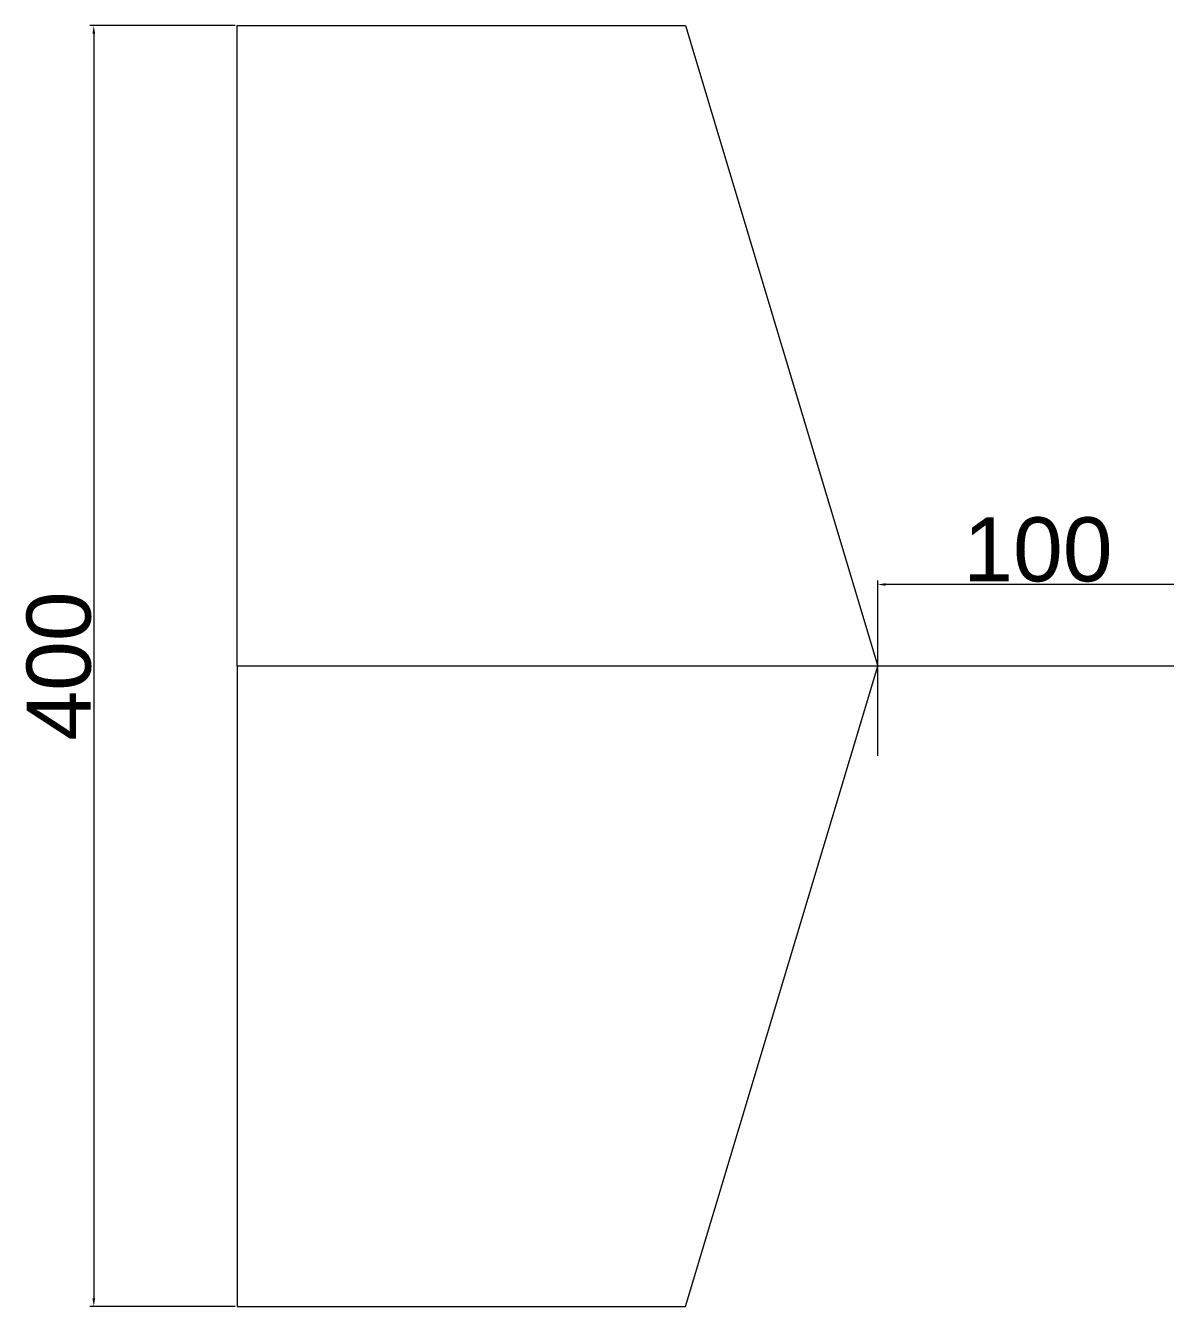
# Model space of a CAD drawing. Header units: millimetres. Extents: x -366 to 1349, y -600 to 751.
# Drawn here: x -366 to -9.3, y -200 to 200 of the extents above; entities that cross this region are included whole.
import ezdxf

# ---------------------------------------------------------------- set-up
doc = ezdxf.new("R2010")
doc.units = ezdxf.units.MM
doc.layers.get('0').update_dxf_attribs({"lineweight": 30})
doc.layers.add('文字寸法', color=3, linetype='Continuous', lineweight=13)
doc.styles.get("Standard").update_dxf_attribs({"font": 'arial.ttf'})
doc.dimstyles.new('ISO-25', dxfattribs={"dimtxt": 2.5, "dimasz": 2.5, "dimexe": 1.25, "dimexo": 0.625, "dimtad": 1, "dimtxsty": 'Standard', "dimcen": 2.5, "dimadec": 0, "dimazin": 0, "dimtfac": 1, "dimtmove": 0, "dimatfit": 3, "dimfxl": 1, "dimarcsym": 0})

# ---------------------------------------------------------------- blocks, each defined once
blk = doc.blocks.new('*D8')
at = {"layer": 'Defpoints', "color": 0, "transparency": 16777216}
for p in [(-100, 25.45), (-100, -28.67), (0, -28.67)]:
    blk.add_point(p, dxfattribs=at)
at = {"layer": '文字寸法', "color": 0, "lineweight": -2, "transparency": 16777216}
for p, q in [((-100, -28.05), (-100, 26.7)), ((-2.5, 25.45), (-97.5, 25.45)), ((0, -28.05), (0, 26.7))]:
    blk.add_line(p, q, dxfattribs=at)
at = {"layer": '文字寸法', "color": 0, "transparency": 16777216}
for points in [[(-97.5, 25.87), (-97.5, 25.03), (-100, 25.45)], [(-2.5, 25.87), (-2.5, 25.03), (0, 25.45)]]:
    blk.add_solid(points, dxfattribs=at)
at = {"layer": '文字寸法', "color": 0, "transparency": 16777216, "insert": (-50, 36.29), "char_height": 2.5, "attachment_point": 5}
blk.add_mtext('{\\H8x;100}', dxfattribs=at)
blk = doc.blocks.new('*D9')
at = {"layer": 'Defpoints', "color": 0, "transparency": 16777216}
for p in [(-300, 200), (-344.75, -200), (-300, -200)]:
    blk.add_point(p, dxfattribs=at)
at = {"layer": '文字寸法', "color": 0, "lineweight": -2, "transparency": 16777216}
for p, q in [((-300.63, 200), (-346, 200)), ((-344.75, 197.5), (-344.75, -197.5)), ((-300.63, -200), (-346, -200))]:
    blk.add_line(p, q, dxfattribs=at)
at = {"layer": '文字寸法', "color": 0, "transparency": 16777216}
for points in [[(-345.17, 197.5), (-344.33, 197.5), (-344.75, 200)], [(-345.17, -197.5), (-344.33, -197.5), (-344.75, -200)]]:
    blk.add_solid(points, dxfattribs=at)
at = {"layer": '文字寸法', "color": 0, "transparency": 16777216, "insert": (-355.59, 0), "char_height": 2.5, "attachment_point": 5, "rotation": 90}
blk.add_mtext('{\\H8x;400}', dxfattribs=at)

msp = doc.modelspace()

# ---------------------------------------------------------------- linework, layer by layer
for p, q in [((-300, 0), (-300, 200)), ((-300, 200), (-160, 200)), ((-160, 200), (-100, 0)), ((-100, 0), (-300, 0)), ((-300, 0), (-300, -200)), ((-160, -200), (-100, 0)), ((0, 0), (-100, 0)), ((-300, -200), (-160, -200))]:
    msp.add_line(p, q)

# ---------------------------------------------------------------- dimensions: what is measured, and where the dimension line sits
at = {"layer": '文字寸法'}
dim = msp.add_linear_dim(base=(-344.75, -200), p1=(-300, 200), p2=(-300, -200), angle=90, text='{\\H8x;<>}', dimstyle='ISO-25', dxfattribs=at)
dim.commit()
dim.dimension.update_dxf_attribs({"geometry": '*D9', "text_midpoint": (-355.586, 0)})
dim = msp.add_linear_dim(base=(-100, 25.45), p1=(0, -28.67), p2=(-100, -28.67), text='{\\H8x;<>}', dimstyle='ISO-25', dxfattribs=at)
dim.commit()
dim.dimension.update_dxf_attribs({"geometry": '*D8', "text_midpoint": (-50, 36.286)})

doc.saveas('drawing.dxf')
